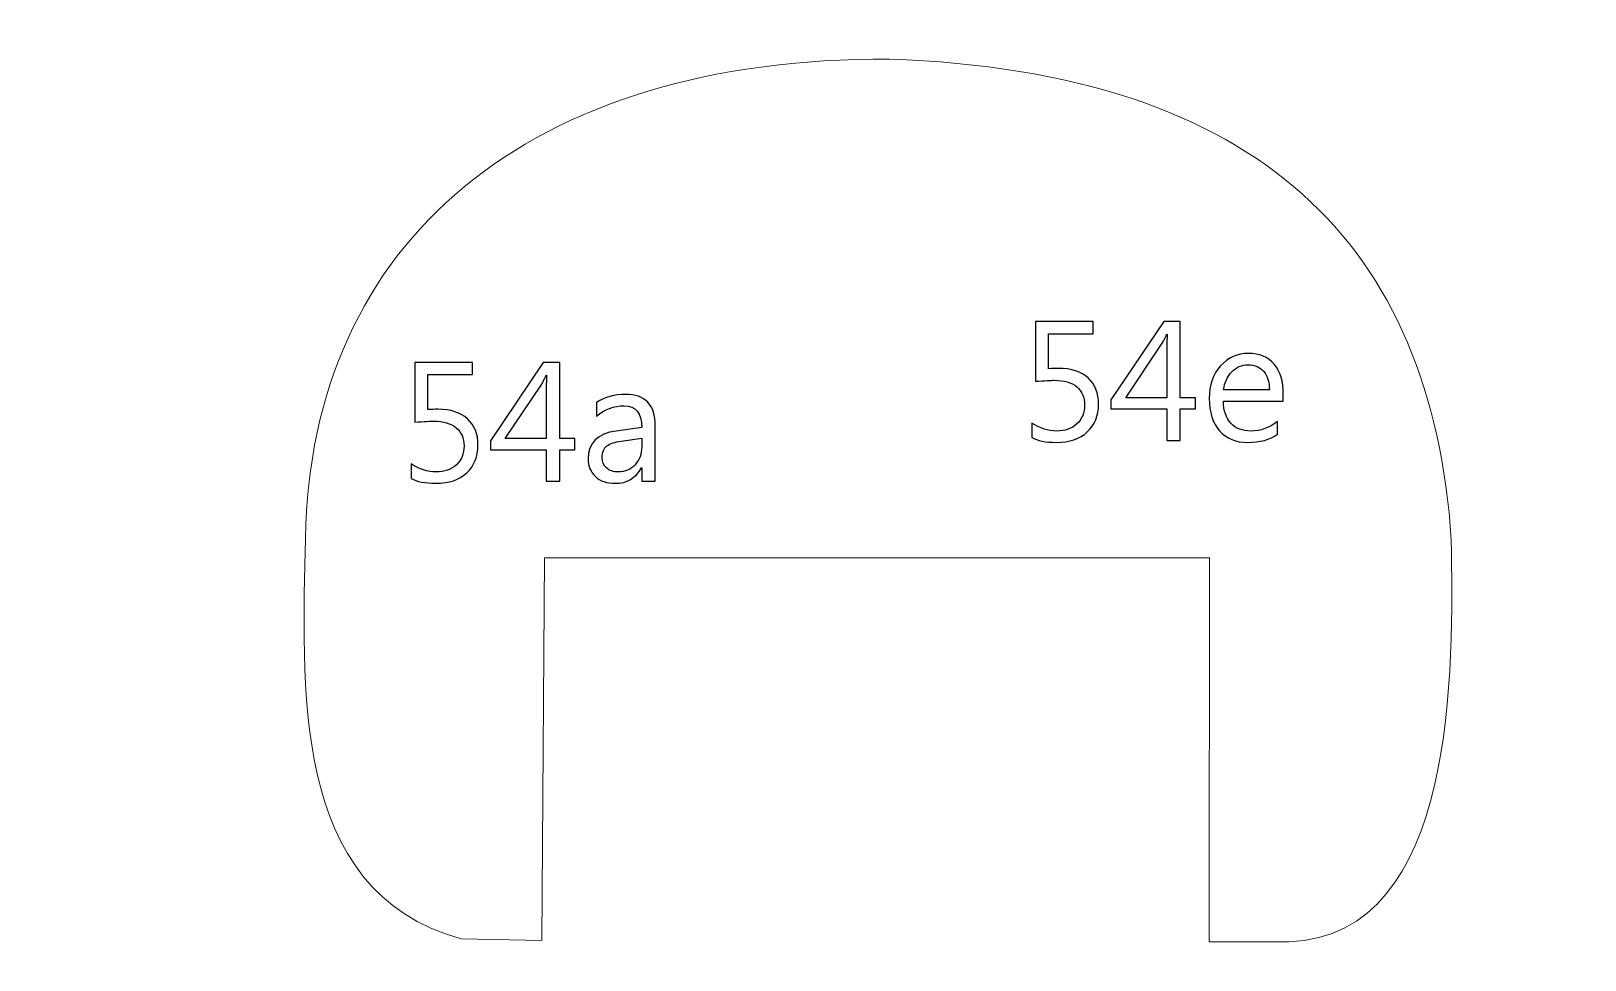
# Model space of a CAD drawing. Header units: centimetres. Extents: x -370 to 378, y -504 to 433.
# Drawn here: x 226.3 to 300.1, y 123.8 to 167.9 of the extents above; entities that cross this region are included whole.
import ezdxf

# ---------------------------------------------------------------- set-up
doc = ezdxf.new("R2010")
doc.units = ezdxf.units.CM
doc.header["$MEASUREMENT"] = 0
doc.layers.add('Camada 1', color=7, linetype='Continuous')
doc.layers.add('Camada 2', color=20, linetype='Continuous')

msp = doc.modelspace()

# ---------------------------------------------------------------- linework, layer by layer
at = {"layer": 'Camada 1', "lineweight": 9}
for points, knots in [([(216.721, 265.254), (216.721, 265.254), (230.116, 265.318), (230.116, 265.318), (230.116, 265.318), (230.116, 265.318), (230.103, 244.768), (230.103, 244.768), (230.103, 244.768), (230.103, 244.768), (236.36, 244.767), (236.36, 244.767), (236.36, 244.767), (236.36, 244.767), (236.371, 265.182), (236.371, 265.182), (236.371, 265.182), (236.371, 265.182), (256.209, 265.182), (256.209, 265.182), (256.209, 265.182), (256.209, 265.182), (256.209, 244.767), (256.209, 244.767), (256.209, 244.767), (256.209, 244.767), (262.443, 244.768), (262.443, 244.768), (262.443, 244.768), (262.443, 244.768), (262.445, 265.213), (262.445, 265.213), (262.445, 265.213), (262.445, 265.213), (282.346, 265.204), (282.346, 265.204), (282.346, 265.204), (282.346, 265.204), (282.296, 244.775), (282.296, 244.775), (282.296, 244.775), (282.296, 244.775), (288.629, 244.768), (288.629, 244.768), (288.629, 244.768), (288.629, 244.768), (288.652, 265.258), (288.652, 265.258), (288.652, 265.258), (288.652, 265.258), (308.479, 265.277), (308.479, 265.277), (308.479, 265.277), (308.479, 265.277), (308.479, 244.77), (308.479, 244.77), (308.479, 244.77), (308.479, 244.77), (314.689, 244.774), (314.689, 244.774), (314.689, 244.774), (314.689, 244.774), (314.79, 265.253), (314.79, 265.253), (314.79, 265.253), (314.79, 265.253), (334.828, 265.214), (334.828, 265.214), (334.828, 265.214), (334.828, 265.214), (334.892, 244.769), (334.892, 244.769), (334.892, 244.769), (334.892, 244.769), (341.063, 244.77), (341.063, 244.77), (341.063, 244.77), (341.063, 244.77), (341.094, 265.214), (341.094, 265.214), (341.094, 265.214), (341.094, 265.214), (366.922, 265.225), (366.922, 265.225), (366.922, 265.225), (366.922, 265.225), (366.966, 256.867), (366.966, 256.867), (366.966, 256.867), (366.966, 256.867), (360.754, 256.873), (360.754, 256.873), (360.754, 256.873), (360.754, 256.873), (360.754, 232.292), (360.754, 232.292), (360.754, 232.292), (360.754, 232.292), (366.964, 232.296), (366.964, 232.296), (366.964, 232.296), (366.964, 232.296), (366.963, 224.01), (366.963, 224.01), (366.963, 224.01), (366.963, 224.01), (210.199, 224.007), (210.199, 224.007), (210.199, 224.007), (210.199, 224.007), (210.193, 236.573), (210.193, 236.573), (210.193, 236.573), (210.193, 236.573), (189.145, 236.573), (189.145, 236.573), (189.145, 236.573), (185.916, 236.501), (184.439, 233.061), (184.413, 226.826), (184.413, 226.826), (184.673, 216.628), (178.684, 212.355), (173.821, 212.903), (173.821, 212.903), (173.821, 212.903), (176.697, 236.149), (176.697, 236.149), (176.697, 236.149), (176.697, 236.149), (170.539, 236.789), (170.539, 236.789), (170.539, 236.789), (170.539, 236.789), (168.49, 221.602), (168.49, 221.602), (168.49, 221.602), (168.49, 221.602), (4.291, 221.42), (4.291, 221.42), (4.291, 221.42), (4.291, 221.42), (4.288, 209.376), (4.288, 209.376), (4.288, 209.376), (4.288, 209.376), (-1.971, 209.374), (-1.971, 209.374), (-1.971, 209.374), (-1.971, 209.374), (-2.239, 168.069), (-2.239, 168.069), (-2.239, 168.069), (-2.239, 168.069), (-66.592, 160.863), (-66.592, 160.863), (-66.592, 160.863), (-66.592, 160.863), (-120.101, 160.892), (-120.101, 160.892), (-120.101, 160.892), (-122.907, 159.848), (-124.083, 157.497), (-123.291, 153.568), (-123.291, 153.568), (-123.291, 153.568), (-121.417, 147.705), (-121.417, 147.705), (-121.417, 147.705), (-119.664, 142.218), (-119.162, 139.073), (-123.559, 137.253), (-123.559, 137.253), (-123.559, 137.253), (-131.456, 134.303), (-131.456, 134.303), (-131.456, 134.303), (-142.328, 129.369), (-143.928, 118.845), (-139.185, 104.494), (-139.185, 104.494), (-136.723, 96.587), (-139.695, 91.079), (-144.309, 92.767), (-144.309, 92.767), (-144.309, 92.767), (-196.019, 110.18), (-196.019, 110.18), (-196.019, 110.18), (-194.826, 114.677), (-193.391, 119.174), (-191.716, 123.67), (-191.716, 123.67), (-191.716, 123.67), (-176.995, 117.362), (-176.995, 117.362), (-176.995, 117.362), (-176.995, 117.362), (-174.937, 123.295), (-174.937, 123.295), (-174.937, 123.295), (-174.937, 123.295), (-189.72, 129.603), (-189.72, 129.603), (-189.72, 129.603), (-187.47, 134.471), (-185.1, 139.218), (-182.609, 143.842), (-182.609, 143.842), (-182.609, 143.842), (-167.889, 135.786), (-167.889, 135.786), (-167.889, 135.786), (-167.889, 135.786), (-164.645, 141.095), (-164.645, 141.095), (-164.645, 141.095), (-164.645, 141.095), (-179.178, 149.214), (-179.178, 149.214), (-179.178, 149.214), (-176.797, 153.396), (-174.316, 157.382), (-171.694, 161.08), (-171.694, 161.08), (-171.694, 161.08), (-158.221, 152.024), (-158.221, 152.024), (-158.221, 152.024), (-158.221, 152.024), (-154.852, 157.145), (-154.852, 157.145), (-154.852, 157.145), (-154.852, 157.145), (-168.138, 166.201), (-168.138, 166.201), (-168.138, 166.201), (-165.271, 169.951), (-162.563, 173.777), (-160.029, 177.692), (-160.029, 177.692), (-160.029, 177.692), (-146.12, 169.011), (-146.12, 169.011), (-146.12, 169.011), (-146.12, 169.011), (-143.438, 174.444), (-143.438, 174.444), (-143.438, 174.444), (-143.438, 174.444), (-157.035, 183.25), (-157.035, 183.25), (-157.035, 183.25), (-151.695, 195.771), (-155.396, 206.053), (-170.299, 212.164), (-170.299, 212.164), (-196.331, 218.03), (-225.837, 215.086), (-252.767, 201.797), (-252.767, 201.797), (-272.125, 191.19), (-291.085, 177.8), (-311.371, 166), (-311.371, 166), (-321.658, 159.339), (-331.851, 153.367), (-342.736, 148.568), (-342.736, 148.568), (-346.86, 147.224), (-349.73, 146.708), (-351.28, 147.57), (-351.28, 147.57), (-360.973, 156.269), (-365.918, 177.156), (-365.135, 212.753), (-365.135, 212.753), (-363.041, 242.961), (-358.027, 262.687), (-349.489, 269.76), (-349.489, 269.76), (-341.694, 272.706), (-312.337, 273.158), (-268.236, 269.823), (-268.236, 269.823), (-238.219, 267.466), (-208.36, 264.64), (-178.599, 261.521), (-178.599, 261.521), (-161.15, 259.512), (-146.663, 274.84), (-133.661, 298.457), (-133.661, 298.457), (-137.932, 299.192), (-140.952, 302.511), (-141.329, 309.219), (-141.329, 309.219), (-141.246, 317.163), (-137.792, 321.124), (-131.21, 321.7), (-131.21, 321.7), (-128.465, 321.723), (-125.72, 321.692), (-122.976, 321.377), (-122.976, 321.377), (-119.251, 320.932), (-117.518, 322.574), (-117.641, 327.134), (-117.641, 327.134), (-117.641, 327.134), (-117.584, 336.153), (-117.584, 336.153), (-117.584, 336.153), (-117.584, 336.153), (-110.776, 336.152), (-110.776, 336.152), (-110.776, 336.152), (-110.776, 336.152), (-110.773, 349.137), (-110.773, 349.137), (-110.773, 349.137), (-110.773, 349.137), (-99.344, 349.13), (-99.344, 349.13), (-99.344, 349.13), (-99.344, 349.13), (-88.153, 362.878), (-88.153, 362.878), (-88.153, 362.878), (-88.153, 362.878), (-34.119, 362.869), (-34.119, 362.869), (-34.119, 362.869), (-34.119, 362.869), (-34.106, 340.512), (-34.106, 340.512), (-34.106, 340.512), (-34.106, 340.512), (-27.597, 340.514), (-27.597, 340.514), (-27.597, 340.514), (-27.597, 340.514), (-27.691, 325.715), (-27.691, 325.715), (-27.691, 325.715), (-27.873, 322.531), (-30.047, 321.13), (-33.358, 320.596), (-33.358, 320.596), (-33.358, 320.596), (-44.151, 320.594), (-44.151, 320.594), (-44.151, 320.594), (-44.151, 320.594), (-44.155, 311.191), (-44.155, 311.191), (-44.155, 311.191), (-44.155, 311.191), (-32.849, 311.191), (-32.849, 311.191), (-32.849, 311.191), (-18.571, 310.629), (-10.255, 308.442), (-6.272, 303.592), (-6.272, 303.592), (-3.714, 300.56), (-2.148, 297.196), (-2.032, 293.351), (-2.032, 293.351), (-2.032, 293.351), (-1.901, 274.856), (-1.901, 274.856), (-1.901, 274.856), (-1.901, 274.856), (4.408, 274.86), (4.408, 274.86), (4.408, 274.86), (4.408, 274.86), (4.426, 260.305), (4.426, 260.305), (4.426, 260.305), (4.426, 260.305), (175.044, 260.301), (175.044, 260.301), (175.044, 260.301), (175.044, 260.301), (175.017, 268.365), (175.017, 268.365), (175.017, 268.365), (179.182, 281.411), (183.274, 295.03), (187.51, 307.504), (187.51, 307.504), (189.372, 313.034), (192.544, 316.081), (197.008, 315.926), (197.008, 315.926), (202.874, 315.367), (206.189, 311.724), (207.985, 306.102), (207.985, 306.102), (211.365, 293.082), (213.787, 278.849), (216.721, 265.254)], [0, 0, 0, 0, 0.009804, 0.009804, 0.009804, 0.009804, 0.019608, 0.019608, 0.019608, 0.019608, 0.029412, 0.029412, 0.029412, 0.029412, 0.039216, 0.039216, 0.039216, 0.039216, 0.04902, 0.04902, 0.04902, 0.04902, 0.058824, 0.058824, 0.058824, 0.058824, 0.068627, 0.068627, 0.068627, 0.068627, 0.078431, 0.078431, 0.078431, 0.078431, 0.088235, 0.088235, 0.088235, 0.088235, 0.098039, 0.098039, 0.098039, 0.098039, 0.107843, 0.107843, 0.107843, 0.107843, 0.117647, 0.117647, 0.117647, 0.117647, 0.127451, 0.127451, 0.127451, 0.127451, 0.137255, 0.137255, 0.137255, 0.137255, 0.147059, 0.147059, 0.147059, 0.147059, 0.156863, 0.156863, 0.156863, 0.156863, 0.166667, 0.166667, 0.166667, 0.166667, 0.176471, 0.176471, 0.176471, 0.176471, 0.186275, 0.186275, 0.186275, 0.186275, 0.196078, 0.196078, 0.196078, 0.196078, 0.205882, 0.205882, 0.205882, 0.205882, 0.215686, 0.215686, 0.215686, 0.215686, 0.22549, 0.22549, 0.22549, 0.22549, 0.235294, 0.235294, 0.235294, 0.235294, 0.245098, 0.245098, 0.245098, 0.245098, 0.254902, 0.254902, 0.254902, 0.254902, 0.264706, 0.264706, 0.264706, 0.264706, 0.27451, 0.27451, 0.27451, 0.27451, 0.284314, 0.284314, 0.284314, 0.284314, 0.294118, 0.294118, 0.294118, 0.294118, 0.303922, 0.303922, 0.303922, 0.303922, 0.313725, 0.313725, 0.313725, 0.313726, 0.323529, 0.323529, 0.323529, 0.323529, 0.333333, 0.333333, 0.333333, 0.333333, 0.343137, 0.343137, 0.343137, 0.343137, 0.352941, 0.352941, 0.352941, 0.352941, 0.362745, 0.362745, 0.362745, 0.362745, 0.372549, 0.372549, 0.372549, 0.372549, 0.382353, 0.382353, 0.382353, 0.382353, 0.392157, 0.392157, 0.392157, 0.392157, 0.401961, 0.401961, 0.401961, 0.401961, 0.411765, 0.411765, 0.411765, 0.411765, 0.421569, 0.421569, 0.421569, 0.421569, 0.431373, 0.431373, 0.431373, 0.431373, 0.441176, 0.441176, 0.441176, 0.441176, 0.45098, 0.45098, 0.45098, 0.45098, 0.460784, 0.460784, 0.460784, 0.460784, 0.470588, 0.470588, 0.470588, 0.470588, 0.480392, 0.480392, 0.480392, 0.480392, 0.490196, 0.490196, 0.490196, 0.490196, 0.5, 0.5, 0.5, 0.5, 0.509804, 0.509804, 0.509804, 0.509804, 0.519608, 0.519608, 0.519608, 0.519608, 0.529412, 0.529412, 0.529412, 0.529412, 0.539216, 0.539216, 0.539216, 0.539216, 0.54902, 0.54902, 0.54902, 0.54902, 0.558824, 0.558824, 0.558824, 0.558824, 0.568627, 0.568627, 0.568627, 0.568627, 0.578431, 0.578431, 0.578431, 0.578431, 0.588235, 0.588235, 0.588235, 0.588235, 0.598039, 0.598039, 0.598039, 0.598039, 0.607843, 0.607843, 0.607843, 0.607843, 0.617647, 0.617647, 0.617647, 0.617647, 0.627451, 0.627451, 0.627451, 0.627451, 0.637255, 0.637255, 0.637255, 0.637255, 0.647059, 0.647059, 0.647059, 0.647059, 0.656863, 0.656863, 0.656863, 0.656863, 0.666667, 0.666667, 0.666667, 0.666667, 0.676471, 0.676471, 0.676471, 0.676471, 0.686275, 0.686275, 0.686275, 0.686275, 0.696078, 0.696078, 0.696078, 0.696078, 0.705882, 0.705882, 0.705882, 0.705882, 0.715686, 0.715686, 0.715686, 0.715686, 0.72549, 0.72549, 0.72549, 0.72549, 0.735294, 0.735294, 0.735294, 0.735294, 0.745098, 0.745098, 0.745098, 0.745098, 0.754902, 0.754902, 0.754902, 0.754902, 0.764706, 0.764706, 0.764706, 0.764706, 0.77451, 0.77451, 0.77451, 0.77451, 0.784314, 0.784314, 0.784314, 0.784314, 0.794118, 0.794118, 0.794118, 0.794118, 0.803922, 0.803922, 0.803922, 0.803922, 0.813725, 0.813725, 0.813725, 0.813726, 0.823529, 0.823529, 0.823529, 0.823529, 0.833333, 0.833333, 0.833333, 0.833333, 0.843137, 0.843137, 0.843137, 0.843137, 0.852941, 0.852941, 0.852941, 0.852941, 0.862745, 0.862745, 0.862745, 0.862745, 0.872549, 0.872549, 0.872549, 0.872549, 0.882353, 0.882353, 0.882353, 0.882353, 0.892157, 0.892157, 0.892157, 0.892157, 0.901961, 0.901961, 0.901961, 0.901961, 0.911765, 0.911765, 0.911765, 0.911765, 0.921569, 0.921569, 0.921569, 0.921569, 0.931373, 0.931373, 0.931373, 0.931373, 0.941176, 0.941176, 0.941176, 0.941176, 0.95098, 0.95098, 0.95098, 0.95098, 0.960784, 0.960784, 0.960784, 0.960784, 0.970588, 0.970588, 0.970588, 0.970588, 0.980392, 0.980392, 0.980392, 0.980392, 1, 1, 1, 1]), ([(250.69, 142.912), (250.69, 142.912), (282.261, 142.912), (282.261, 142.912), (282.261, 142.912), (282.261, 142.912), (282.258, 124.676), (282.258, 124.676), (282.258, 124.676), (282.258, 124.676), (286.036, 124.675), (286.036, 124.675), (286.036, 124.675), (294.121, 124.99), (293.822, 137.798), (293.751, 143.771), (293.751, 143.771), (292.81, 157.755), (284.698, 165.995), (267.069, 166.61), (267.069, 166.61), (249.96, 166.698), (239.561, 157.928), (239.331, 143.839), (239.331, 143.839), (239.222, 137.159), (238.481, 127.027), (246.727, 124.826), (246.727, 124.826), (246.727, 124.826), (250.558, 124.74), (250.558, 124.74), (250.558, 124.74), (250.558, 124.74), (250.69, 142.912), (250.69, 142.912)], [0, 0, 0, 0, 0.1, 0.1, 0.1, 0.1, 0.2, 0.2, 0.2, 0.2, 0.3, 0.3, 0.3, 0.3, 0.4, 0.4, 0.4, 0.4, 0.5, 0.5, 0.5, 0.5, 0.6, 0.6, 0.6, 0.6, 0.7, 0.7, 0.7, 0.7, 0.8, 0.8, 0.8, 0.8, 1, 1, 1, 1])]:
    msp.add_open_spline(points, degree=3, knots=knots, dxfattribs=at)
at = {"layer": 'Camada 2'}
for points, knots in [([(273.829, 148.636), (273.829, 148.636), (273.829, 149.321), (273.829, 149.321), (273.829, 149.321), (274.215, 149.069), (274.607, 148.942), (275.006, 148.942), (275.006, 148.942), (275.405, 148.942), (275.727, 149.055), (275.971, 149.281), (275.971, 149.281), (276.215, 149.505), (276.337, 149.805), (276.337, 150.177), (276.337, 150.177), (276.337, 150.547), (276.212, 150.836), (275.963, 151.043), (275.963, 151.043), (275.713, 151.25), (275.357, 151.353), (274.892, 151.353), (274.892, 151.353), (274.735, 151.353), (274.439, 151.337), (274.006, 151.306), (274.006, 151.306), (274.006, 151.306), (274.006, 154.144), (274.006, 154.144), (274.006, 154.144), (274.006, 154.144), (276.74, 154.144), (276.74, 154.144), (276.74, 154.144), (276.74, 154.144), (276.74, 153.563), (276.74, 153.563), (276.74, 153.563), (276.74, 153.563), (274.619, 153.563), (274.619, 153.563), (274.619, 153.563), (274.619, 153.563), (274.619, 151.902), (274.619, 151.902), (274.619, 151.902), (274.793, 151.913), (274.952, 151.918), (275.1, 151.918), (275.1, 151.918), (275.704, 151.918), (276.172, 151.766), (276.502, 151.464), (276.502, 151.464), (276.833, 151.161), (276.998, 150.746), (276.998, 150.219), (276.998, 150.219), (276.998, 149.673), (276.821, 149.234), (276.465, 148.902), (276.465, 148.902), (276.108, 148.568), (275.619, 148.402), (275, 148.402), (275, 148.402), (274.477, 148.402), (274.087, 148.48), (273.829, 148.636)], [0, 0, 0, 0, 0.052632, 0.052632, 0.052632, 0.052632, 0.105263, 0.105263, 0.105263, 0.105263, 0.157895, 0.157895, 0.157895, 0.157895, 0.210526, 0.210526, 0.210526, 0.210526, 0.263158, 0.263158, 0.263158, 0.263158, 0.315789, 0.315789, 0.315789, 0.315789, 0.368421, 0.368421, 0.368421, 0.368421, 0.421053, 0.421053, 0.421053, 0.421053, 0.473684, 0.473684, 0.473684, 0.473684, 0.526316, 0.526316, 0.526316, 0.526316, 0.578947, 0.578947, 0.578947, 0.578947, 0.631579, 0.631579, 0.631579, 0.631579, 0.684211, 0.684211, 0.684211, 0.684211, 0.736842, 0.736842, 0.736842, 0.736842, 0.789474, 0.789474, 0.789474, 0.789474, 0.842105, 0.842105, 0.842105, 0.842105, 0.894737, 0.894737, 0.894737, 0.894737, 1, 1, 1, 1]), ([(281.603, 149.999), (281.603, 149.999), (280.877, 149.999), (280.877, 149.999), (280.877, 149.999), (280.877, 149.999), (280.877, 148.499), (280.877, 148.499), (280.877, 148.499), (280.877, 148.499), (280.24, 148.499), (280.24, 148.499), (280.24, 148.499), (280.24, 148.499), (280.24, 149.999), (280.24, 149.999), (280.24, 149.999), (280.24, 149.999), (277.587, 149.999), (277.587, 149.999), (277.587, 149.999), (277.587, 149.999), (277.587, 150.421), (277.587, 150.421), (277.587, 150.421), (277.587, 150.421), (280.099, 154.144), (280.099, 154.144), (280.099, 154.144), (280.099, 154.144), (280.877, 154.144), (280.877, 154.144), (280.877, 154.144), (280.877, 154.144), (280.877, 150.523), (280.877, 150.523), (280.877, 150.523), (280.877, 150.523), (281.603, 150.523), (281.603, 150.523), (281.603, 150.523), (281.603, 150.523), (281.603, 149.999), (281.603, 149.999)], [0, 0, 0, 0, 0.083333, 0.083333, 0.083333, 0.083333, 0.166667, 0.166667, 0.166667, 0.166667, 0.25, 0.25, 0.25, 0.25, 0.333333, 0.333333, 0.333333, 0.333333, 0.416667, 0.416667, 0.416667, 0.416667, 0.5, 0.5, 0.5, 0.5, 0.583333, 0.583333, 0.583333, 0.583333, 0.666667, 0.666667, 0.666667, 0.666667, 0.75, 0.75, 0.75, 0.75, 0.833333, 0.833333, 0.833333, 0.833333, 1, 1, 1, 1]), ([(280.24, 150.523), (280.24, 150.523), (280.24, 152.962), (280.24, 152.962), (280.24, 152.962), (280.24, 153.136), (280.246, 153.331), (280.256, 153.546), (280.256, 153.546), (280.256, 153.546), (280.24, 153.546), (280.24, 153.546), (280.24, 153.546), (280.204, 153.45), (280.131, 153.306), (280.024, 153.113), (280.024, 153.113), (280.024, 153.113), (278.287, 150.523), (278.287, 150.523), (278.287, 150.523), (278.287, 150.523), (280.24, 150.523), (280.24, 150.523)], [0, 0, 0, 0, 0.142857, 0.142857, 0.142857, 0.142857, 0.285714, 0.285714, 0.285714, 0.285714, 0.428571, 0.428571, 0.428571, 0.428571, 0.571429, 0.571429, 0.571429, 0.571429, 0.714286, 0.714286, 0.714286, 0.714286, 1, 1, 1, 1]), ([(244.359, 146.693), (244.359, 146.693), (244.359, 147.378), (244.359, 147.378), (244.359, 147.378), (244.744, 147.125), (245.137, 146.999), (245.536, 146.999), (245.536, 146.999), (245.935, 146.999), (246.256, 147.112), (246.501, 147.338), (246.501, 147.338), (246.744, 147.562), (246.867, 147.862), (246.867, 148.234), (246.867, 148.234), (246.867, 148.604), (246.742, 148.893), (246.493, 149.1), (246.493, 149.1), (246.243, 149.307), (245.887, 149.41), (245.422, 149.41), (245.422, 149.41), (245.264, 149.41), (244.969, 149.394), (244.536, 149.363), (244.536, 149.363), (244.536, 149.363), (244.536, 152.201), (244.536, 152.201), (244.536, 152.201), (244.536, 152.201), (247.27, 152.201), (247.27, 152.201), (247.27, 152.201), (247.27, 152.201), (247.27, 151.62), (247.27, 151.62), (247.27, 151.62), (247.27, 151.62), (245.149, 151.62), (245.149, 151.62), (245.149, 151.62), (245.149, 151.62), (245.149, 149.959), (245.149, 149.959), (245.149, 149.959), (245.322, 149.969), (245.482, 149.975), (245.63, 149.975), (245.63, 149.975), (246.233, 149.975), (246.701, 149.823), (247.032, 149.521), (247.032, 149.521), (247.363, 149.218), (247.528, 148.803), (247.528, 148.276), (247.528, 148.276), (247.528, 147.73), (247.351, 147.291), (246.994, 146.959), (246.994, 146.959), (246.638, 146.625), (246.149, 146.459), (245.529, 146.459), (245.529, 146.459), (245.006, 146.459), (244.616, 146.537), (244.359, 146.693)], [0, 0, 0, 0, 0.052632, 0.052632, 0.052632, 0.052632, 0.105263, 0.105263, 0.105263, 0.105263, 0.157895, 0.157895, 0.157895, 0.157895, 0.210526, 0.210526, 0.210526, 0.210526, 0.263158, 0.263158, 0.263158, 0.263158, 0.315789, 0.315789, 0.315789, 0.315789, 0.368421, 0.368421, 0.368421, 0.368421, 0.421053, 0.421053, 0.421053, 0.421053, 0.473684, 0.473684, 0.473684, 0.473684, 0.526316, 0.526316, 0.526316, 0.526316, 0.578947, 0.578947, 0.578947, 0.578947, 0.631579, 0.631579, 0.631579, 0.631579, 0.684211, 0.684211, 0.684211, 0.684211, 0.736842, 0.736842, 0.736842, 0.736842, 0.789474, 0.789474, 0.789474, 0.789474, 0.842105, 0.842105, 0.842105, 0.842105, 0.894737, 0.894737, 0.894737, 0.894737, 1, 1, 1, 1]), ([(252.133, 148.055), (252.133, 148.055), (251.407, 148.055), (251.407, 148.055), (251.407, 148.055), (251.407, 148.055), (251.407, 146.555), (251.407, 146.555), (251.407, 146.555), (251.407, 146.555), (250.77, 146.555), (250.77, 146.555), (250.77, 146.555), (250.77, 146.555), (250.77, 148.055), (250.77, 148.055), (250.77, 148.055), (250.77, 148.055), (248.117, 148.055), (248.117, 148.055), (248.117, 148.055), (248.117, 148.055), (248.117, 148.478), (248.117, 148.478), (248.117, 148.478), (248.117, 148.478), (250.629, 152.201), (250.629, 152.201), (250.629, 152.201), (250.629, 152.201), (251.407, 152.201), (251.407, 152.201), (251.407, 152.201), (251.407, 152.201), (251.407, 148.58), (251.407, 148.58), (251.407, 148.58), (251.407, 148.58), (252.133, 148.58), (252.133, 148.58), (252.133, 148.58), (252.133, 148.58), (252.133, 148.055), (252.133, 148.055)], [0, 0, 0, 0, 0.083333, 0.083333, 0.083333, 0.083333, 0.166667, 0.166667, 0.166667, 0.166667, 0.25, 0.25, 0.25, 0.25, 0.333333, 0.333333, 0.333333, 0.333333, 0.416667, 0.416667, 0.416667, 0.416667, 0.5, 0.5, 0.5, 0.5, 0.583333, 0.583333, 0.583333, 0.583333, 0.666667, 0.666667, 0.666667, 0.666667, 0.75, 0.75, 0.75, 0.75, 0.833333, 0.833333, 0.833333, 0.833333, 1, 1, 1, 1]), ([(285.772, 150.353), (285.772, 150.353), (282.926, 150.353), (282.926, 150.353), (282.926, 150.353), (282.937, 149.903), (283.057, 149.555), (283.287, 149.31), (283.287, 149.31), (283.518, 149.064), (283.836, 148.942), (284.239, 148.942), (284.239, 148.942), (284.693, 148.942), (285.11, 149.093), (285.49, 149.394), (285.49, 149.394), (285.49, 149.394), (285.49, 148.789), (285.49, 148.789), (285.49, 148.789), (285.137, 148.531), (284.668, 148.402), (284.086, 148.402), (284.086, 148.402), (283.517, 148.402), (283.069, 148.585), (282.744, 148.952), (282.744, 148.952), (282.419, 149.318), (282.256, 149.835), (282.256, 150.499), (282.256, 150.499), (282.256, 151.128), (282.434, 151.638), (282.79, 152.035), (282.79, 152.035), (283.146, 152.43), (283.587, 152.628), (284.115, 152.628), (284.115, 152.628), (284.642, 152.628), (285.051, 152.457), (285.34, 152.116), (285.34, 152.116), (285.629, 151.774), (285.772, 151.3), (285.772, 150.692), (285.772, 150.692), (285.772, 150.692), (285.772, 150.353), (285.772, 150.353)], [0, 0, 0, 0, 0.071429, 0.071429, 0.071429, 0.071429, 0.142857, 0.142857, 0.142857, 0.142857, 0.214286, 0.214286, 0.214286, 0.214286, 0.285714, 0.285714, 0.285714, 0.285714, 0.357143, 0.357143, 0.357143, 0.357143, 0.428571, 0.428571, 0.428571, 0.428571, 0.5, 0.5, 0.5, 0.5, 0.571429, 0.571429, 0.571429, 0.571429, 0.642857, 0.642857, 0.642857, 0.642857, 0.714286, 0.714286, 0.714286, 0.714286, 0.785714, 0.785714, 0.785714, 0.785714, 0.857143, 0.857143, 0.857143, 0.857143, 1, 1, 1, 1]), ([(285.111, 150.902), (285.109, 151.275), (285.018, 151.567), (284.841, 151.776), (284.841, 151.776), (284.664, 151.984), (284.418, 152.087), (284.103, 152.087), (284.103, 152.087), (283.799, 152.087), (283.54, 151.978), (283.328, 151.759), (283.328, 151.759), (283.115, 151.54), (282.984, 151.255), (282.934, 150.902), (282.934, 150.902), (282.934, 150.902), (285.111, 150.902), (285.111, 150.902)], [0, 0, 0, 0, 0.166667, 0.166667, 0.166667, 0.166667, 0.333333, 0.333333, 0.333333, 0.333333, 0.5, 0.5, 0.5, 0.5, 0.666667, 0.666667, 0.666667, 0.666667, 1, 1, 1, 1]), ([(250.77, 148.58), (250.77, 148.58), (250.77, 151.019), (250.77, 151.019), (250.77, 151.019), (250.77, 151.193), (250.775, 151.387), (250.786, 151.603), (250.786, 151.603), (250.786, 151.603), (250.77, 151.603), (250.77, 151.603), (250.77, 151.603), (250.734, 151.507), (250.661, 151.363), (250.553, 151.17), (250.553, 151.17), (250.553, 151.17), (248.817, 148.58), (248.817, 148.58), (248.817, 148.58), (248.817, 148.58), (250.77, 148.58), (250.77, 148.58)], [0, 0, 0, 0, 0.142857, 0.142857, 0.142857, 0.142857, 0.285714, 0.285714, 0.285714, 0.285714, 0.428571, 0.428571, 0.428571, 0.428571, 0.571429, 0.571429, 0.571429, 0.571429, 0.714286, 0.714286, 0.714286, 0.714286, 1, 1, 1, 1]), ([(255.947, 146.555), (255.947, 146.555), (255.302, 146.555), (255.302, 146.555), (255.302, 146.555), (255.302, 146.555), (255.302, 147.186), (255.302, 147.186), (255.302, 147.186), (255.302, 147.186), (255.286, 147.186), (255.286, 147.186), (255.286, 147.186), (255.005, 146.701), (254.593, 146.459), (254.045, 146.459), (254.045, 146.459), (253.644, 146.459), (253.329, 146.565), (253.102, 146.779), (253.102, 146.779), (252.875, 146.991), (252.762, 147.273), (252.762, 147.625), (252.762, 147.625), (252.762, 148.379), (253.205, 148.819), (254.093, 148.943), (254.093, 148.943), (254.093, 148.943), (255.302, 149.112), (255.302, 149.112), (255.302, 149.112), (255.302, 149.8), (255.025, 150.144), (254.472, 150.144), (254.472, 150.144), (253.986, 150.144), (253.548, 149.978), (253.157, 149.644), (253.157, 149.644), (253.157, 149.644), (253.157, 150.305), (253.157, 150.305), (253.157, 150.305), (253.553, 150.558), (254.009, 150.685), (254.527, 150.685), (254.527, 150.685), (255.474, 150.685), (255.947, 150.183), (255.947, 149.179), (255.947, 149.179), (255.947, 149.179), (255.947, 146.555), (255.947, 146.555)], [0, 0, 0, 0, 0.066667, 0.066667, 0.066667, 0.066667, 0.133333, 0.133333, 0.133333, 0.133333, 0.2, 0.2, 0.2, 0.2, 0.266667, 0.266667, 0.266667, 0.266667, 0.333333, 0.333333, 0.333333, 0.333333, 0.4, 0.4, 0.4, 0.4, 0.466667, 0.466667, 0.466667, 0.466667, 0.533333, 0.533333, 0.533333, 0.533333, 0.6, 0.6, 0.6, 0.6, 0.666667, 0.666667, 0.666667, 0.666667, 0.733333, 0.733333, 0.733333, 0.733333, 0.8, 0.8, 0.8, 0.8, 0.866667, 0.866667, 0.866667, 0.866667, 1, 1, 1, 1]), ([(255.302, 148.596), (255.302, 148.596), (254.329, 148.461), (254.329, 148.461), (254.329, 148.461), (254.029, 148.42), (253.804, 148.344), (253.652, 148.238), (253.652, 148.238), (253.5, 148.131), (253.423, 147.942), (253.423, 147.671), (253.423, 147.671), (253.423, 147.473), (253.493, 147.312), (253.634, 147.187), (253.634, 147.187), (253.774, 147.062), (253.962, 146.999), (254.195, 146.999), (254.195, 146.999), (254.516, 146.999), (254.781, 147.112), (254.989, 147.336), (254.989, 147.336), (255.197, 147.562), (255.302, 147.847), (255.302, 148.193), (255.302, 148.193), (255.302, 148.193), (255.302, 148.596), (255.302, 148.596)], [0, 0, 0, 0, 0.111111, 0.111111, 0.111111, 0.111111, 0.222222, 0.222222, 0.222222, 0.222222, 0.333333, 0.333333, 0.333333, 0.333333, 0.444444, 0.444444, 0.444444, 0.444444, 0.555556, 0.555556, 0.555556, 0.555556, 0.666667, 0.666667, 0.666667, 0.666667, 0.777778, 0.777778, 0.777778, 0.777778, 1, 1, 1, 1])]:
    msp.add_open_spline(points, degree=3, knots=knots, dxfattribs=at)
at = {"layer": 'Camada 2', "lineweight": 9}
for points, knots in [([(273.829, 148.636), (273.829, 148.636), (273.829, 149.321), (273.829, 149.321), (273.829, 149.321), (274.215, 149.069), (274.607, 148.942), (275.006, 148.942), (275.006, 148.942), (275.405, 148.942), (275.727, 149.055), (275.971, 149.281), (275.971, 149.281), (276.215, 149.505), (276.337, 149.805), (276.337, 150.177), (276.337, 150.177), (276.337, 150.547), (276.212, 150.836), (275.963, 151.043), (275.963, 151.043), (275.713, 151.25), (275.357, 151.353), (274.892, 151.353), (274.892, 151.353), (274.735, 151.353), (274.439, 151.337), (274.006, 151.306), (274.006, 151.306), (274.006, 151.306), (274.006, 154.144), (274.006, 154.144), (274.006, 154.144), (274.006, 154.144), (276.74, 154.144), (276.74, 154.144), (276.74, 154.144), (276.74, 154.144), (276.74, 153.563), (276.74, 153.563), (276.74, 153.563), (276.74, 153.563), (274.619, 153.563), (274.619, 153.563), (274.619, 153.563), (274.619, 153.563), (274.619, 151.902), (274.619, 151.902), (274.619, 151.902), (274.793, 151.913), (274.952, 151.918), (275.1, 151.918), (275.1, 151.918), (275.704, 151.918), (276.172, 151.766), (276.502, 151.464), (276.502, 151.464), (276.833, 151.161), (276.998, 150.746), (276.998, 150.219), (276.998, 150.219), (276.998, 149.673), (276.821, 149.234), (276.465, 148.902), (276.465, 148.902), (276.108, 148.568), (275.619, 148.402), (275, 148.402), (275, 148.402), (274.477, 148.402), (274.087, 148.48), (273.829, 148.636)], [0, 0, 0, 0, 0.052632, 0.052632, 0.052632, 0.052632, 0.105263, 0.105263, 0.105263, 0.105263, 0.157895, 0.157895, 0.157895, 0.157895, 0.210526, 0.210526, 0.210526, 0.210526, 0.263158, 0.263158, 0.263158, 0.263158, 0.315789, 0.315789, 0.315789, 0.315789, 0.368421, 0.368421, 0.368421, 0.368421, 0.421053, 0.421053, 0.421053, 0.421053, 0.473684, 0.473684, 0.473684, 0.473684, 0.526316, 0.526316, 0.526316, 0.526316, 0.578947, 0.578947, 0.578947, 0.578947, 0.631579, 0.631579, 0.631579, 0.631579, 0.684211, 0.684211, 0.684211, 0.684211, 0.736842, 0.736842, 0.736842, 0.736842, 0.789474, 0.789474, 0.789474, 0.789474, 0.842105, 0.842105, 0.842105, 0.842105, 0.894737, 0.894737, 0.894737, 0.894737, 1, 1, 1, 1]), ([(281.603, 149.999), (281.603, 149.999), (280.877, 149.999), (280.877, 149.999), (280.877, 149.999), (280.877, 149.999), (280.877, 148.499), (280.877, 148.499), (280.877, 148.499), (280.877, 148.499), (280.24, 148.499), (280.24, 148.499), (280.24, 148.499), (280.24, 148.499), (280.24, 149.999), (280.24, 149.999), (280.24, 149.999), (280.24, 149.999), (277.587, 149.999), (277.587, 149.999), (277.587, 149.999), (277.587, 149.999), (277.587, 150.421), (277.587, 150.421), (277.587, 150.421), (277.587, 150.421), (280.099, 154.144), (280.099, 154.144), (280.099, 154.144), (280.099, 154.144), (280.877, 154.144), (280.877, 154.144), (280.877, 154.144), (280.877, 154.144), (280.877, 150.523), (280.877, 150.523), (280.877, 150.523), (280.877, 150.523), (281.603, 150.523), (281.603, 150.523), (281.603, 150.523), (281.603, 150.523), (281.603, 149.999), (281.603, 149.999)], [0, 0, 0, 0, 0.083333, 0.083333, 0.083333, 0.083333, 0.166667, 0.166667, 0.166667, 0.166667, 0.25, 0.25, 0.25, 0.25, 0.333333, 0.333333, 0.333333, 0.333333, 0.416667, 0.416667, 0.416667, 0.416667, 0.5, 0.5, 0.5, 0.5, 0.583333, 0.583333, 0.583333, 0.583333, 0.666667, 0.666667, 0.666667, 0.666667, 0.75, 0.75, 0.75, 0.75, 0.833333, 0.833333, 0.833333, 0.833333, 1, 1, 1, 1]), ([(280.24, 150.523), (280.24, 150.523), (280.24, 152.962), (280.24, 152.962), (280.24, 152.962), (280.24, 153.136), (280.246, 153.331), (280.256, 153.546), (280.256, 153.546), (280.256, 153.546), (280.24, 153.546), (280.24, 153.546), (280.24, 153.546), (280.204, 153.45), (280.131, 153.306), (280.024, 153.113), (280.024, 153.113), (280.024, 153.113), (278.287, 150.523), (278.287, 150.523), (278.287, 150.523), (278.287, 150.523), (280.24, 150.523), (280.24, 150.523)], [0, 0, 0, 0, 0.142857, 0.142857, 0.142857, 0.142857, 0.285714, 0.285714, 0.285714, 0.285714, 0.428571, 0.428571, 0.428571, 0.428571, 0.571429, 0.571429, 0.571429, 0.571429, 0.714286, 0.714286, 0.714286, 0.714286, 1, 1, 1, 1]), ([(244.359, 146.693), (244.359, 146.693), (244.359, 147.378), (244.359, 147.378), (244.359, 147.378), (244.744, 147.125), (245.137, 146.999), (245.536, 146.999), (245.536, 146.999), (245.935, 146.999), (246.256, 147.112), (246.501, 147.338), (246.501, 147.338), (246.744, 147.562), (246.867, 147.862), (246.867, 148.234), (246.867, 148.234), (246.867, 148.604), (246.742, 148.893), (246.493, 149.1), (246.493, 149.1), (246.243, 149.307), (245.887, 149.41), (245.422, 149.41), (245.422, 149.41), (245.264, 149.41), (244.969, 149.394), (244.536, 149.363), (244.536, 149.363), (244.536, 149.363), (244.536, 152.201), (244.536, 152.201), (244.536, 152.201), (244.536, 152.201), (247.27, 152.201), (247.27, 152.201), (247.27, 152.201), (247.27, 152.201), (247.27, 151.62), (247.27, 151.62), (247.27, 151.62), (247.27, 151.62), (245.149, 151.62), (245.149, 151.62), (245.149, 151.62), (245.149, 151.62), (245.149, 149.959), (245.149, 149.959), (245.149, 149.959), (245.322, 149.969), (245.482, 149.975), (245.63, 149.975), (245.63, 149.975), (246.233, 149.975), (246.701, 149.823), (247.032, 149.521), (247.032, 149.521), (247.363, 149.218), (247.528, 148.803), (247.528, 148.276), (247.528, 148.276), (247.528, 147.73), (247.351, 147.291), (246.994, 146.959), (246.994, 146.959), (246.638, 146.625), (246.149, 146.459), (245.529, 146.459), (245.529, 146.459), (245.006, 146.459), (244.616, 146.537), (244.359, 146.693)], [0, 0, 0, 0, 0.052632, 0.052632, 0.052632, 0.052632, 0.105263, 0.105263, 0.105263, 0.105263, 0.157895, 0.157895, 0.157895, 0.157895, 0.210526, 0.210526, 0.210526, 0.210526, 0.263158, 0.263158, 0.263158, 0.263158, 0.315789, 0.315789, 0.315789, 0.315789, 0.368421, 0.368421, 0.368421, 0.368421, 0.421053, 0.421053, 0.421053, 0.421053, 0.473684, 0.473684, 0.473684, 0.473684, 0.526316, 0.526316, 0.526316, 0.526316, 0.578947, 0.578947, 0.578947, 0.578947, 0.631579, 0.631579, 0.631579, 0.631579, 0.684211, 0.684211, 0.684211, 0.684211, 0.736842, 0.736842, 0.736842, 0.736842, 0.789474, 0.789474, 0.789474, 0.789474, 0.842105, 0.842105, 0.842105, 0.842105, 0.894737, 0.894737, 0.894737, 0.894737, 1, 1, 1, 1]), ([(252.133, 148.055), (252.133, 148.055), (251.407, 148.055), (251.407, 148.055), (251.407, 148.055), (251.407, 148.055), (251.407, 146.555), (251.407, 146.555), (251.407, 146.555), (251.407, 146.555), (250.77, 146.555), (250.77, 146.555), (250.77, 146.555), (250.77, 146.555), (250.77, 148.055), (250.77, 148.055), (250.77, 148.055), (250.77, 148.055), (248.117, 148.055), (248.117, 148.055), (248.117, 148.055), (248.117, 148.055), (248.117, 148.478), (248.117, 148.478), (248.117, 148.478), (248.117, 148.478), (250.629, 152.201), (250.629, 152.201), (250.629, 152.201), (250.629, 152.201), (251.407, 152.201), (251.407, 152.201), (251.407, 152.201), (251.407, 152.201), (251.407, 148.58), (251.407, 148.58), (251.407, 148.58), (251.407, 148.58), (252.133, 148.58), (252.133, 148.58), (252.133, 148.58), (252.133, 148.58), (252.133, 148.055), (252.133, 148.055)], [0, 0, 0, 0, 0.083333, 0.083333, 0.083333, 0.083333, 0.166667, 0.166667, 0.166667, 0.166667, 0.25, 0.25, 0.25, 0.25, 0.333333, 0.333333, 0.333333, 0.333333, 0.416667, 0.416667, 0.416667, 0.416667, 0.5, 0.5, 0.5, 0.5, 0.583333, 0.583333, 0.583333, 0.583333, 0.666667, 0.666667, 0.666667, 0.666667, 0.75, 0.75, 0.75, 0.75, 0.833333, 0.833333, 0.833333, 0.833333, 1, 1, 1, 1]), ([(285.772, 150.353), (285.772, 150.353), (282.926, 150.353), (282.926, 150.353), (282.926, 150.353), (282.937, 149.903), (283.057, 149.555), (283.287, 149.31), (283.287, 149.31), (283.518, 149.064), (283.836, 148.942), (284.239, 148.942), (284.239, 148.942), (284.693, 148.942), (285.11, 149.093), (285.49, 149.394), (285.49, 149.394), (285.49, 149.394), (285.49, 148.789), (285.49, 148.789), (285.49, 148.789), (285.137, 148.531), (284.668, 148.402), (284.086, 148.402), (284.086, 148.402), (283.517, 148.402), (283.069, 148.585), (282.744, 148.952), (282.744, 148.952), (282.419, 149.318), (282.256, 149.835), (282.256, 150.499), (282.256, 150.499), (282.256, 151.128), (282.434, 151.638), (282.79, 152.035), (282.79, 152.035), (283.146, 152.43), (283.587, 152.628), (284.115, 152.628), (284.115, 152.628), (284.642, 152.628), (285.051, 152.457), (285.34, 152.116), (285.34, 152.116), (285.629, 151.774), (285.772, 151.3), (285.772, 150.692), (285.772, 150.692), (285.772, 150.692), (285.772, 150.353), (285.772, 150.353)], [0, 0, 0, 0, 0.071429, 0.071429, 0.071429, 0.071429, 0.142857, 0.142857, 0.142857, 0.142857, 0.214286, 0.214286, 0.214286, 0.214286, 0.285714, 0.285714, 0.285714, 0.285714, 0.357143, 0.357143, 0.357143, 0.357143, 0.428571, 0.428571, 0.428571, 0.428571, 0.5, 0.5, 0.5, 0.5, 0.571429, 0.571429, 0.571429, 0.571429, 0.642857, 0.642857, 0.642857, 0.642857, 0.714286, 0.714286, 0.714286, 0.714286, 0.785714, 0.785714, 0.785714, 0.785714, 0.857143, 0.857143, 0.857143, 0.857143, 1, 1, 1, 1]), ([(285.111, 150.902), (285.109, 151.275), (285.018, 151.567), (284.841, 151.776), (284.841, 151.776), (284.664, 151.984), (284.418, 152.087), (284.103, 152.087), (284.103, 152.087), (283.799, 152.087), (283.54, 151.978), (283.328, 151.759), (283.328, 151.759), (283.115, 151.54), (282.984, 151.255), (282.934, 150.902), (282.934, 150.902), (282.934, 150.902), (285.111, 150.902), (285.111, 150.902)], [0, 0, 0, 0, 0.166667, 0.166667, 0.166667, 0.166667, 0.333333, 0.333333, 0.333333, 0.333333, 0.5, 0.5, 0.5, 0.5, 0.666667, 0.666667, 0.666667, 0.666667, 1, 1, 1, 1]), ([(250.77, 148.58), (250.77, 148.58), (250.77, 151.019), (250.77, 151.019), (250.77, 151.019), (250.77, 151.193), (250.775, 151.387), (250.786, 151.603), (250.786, 151.603), (250.786, 151.603), (250.77, 151.603), (250.77, 151.603), (250.77, 151.603), (250.734, 151.507), (250.661, 151.363), (250.553, 151.17), (250.553, 151.17), (250.553, 151.17), (248.817, 148.58), (248.817, 148.58), (248.817, 148.58), (248.817, 148.58), (250.77, 148.58), (250.77, 148.58)], [0, 0, 0, 0, 0.142857, 0.142857, 0.142857, 0.142857, 0.285714, 0.285714, 0.285714, 0.285714, 0.428571, 0.428571, 0.428571, 0.428571, 0.571429, 0.571429, 0.571429, 0.571429, 0.714286, 0.714286, 0.714286, 0.714286, 1, 1, 1, 1]), ([(255.947, 146.555), (255.947, 146.555), (255.302, 146.555), (255.302, 146.555), (255.302, 146.555), (255.302, 146.555), (255.302, 147.186), (255.302, 147.186), (255.302, 147.186), (255.302, 147.186), (255.286, 147.186), (255.286, 147.186), (255.286, 147.186), (255.005, 146.701), (254.593, 146.459), (254.045, 146.459), (254.045, 146.459), (253.644, 146.459), (253.329, 146.565), (253.102, 146.779), (253.102, 146.779), (252.875, 146.991), (252.762, 147.273), (252.762, 147.625), (252.762, 147.625), (252.762, 148.379), (253.205, 148.819), (254.093, 148.943), (254.093, 148.943), (254.093, 148.943), (255.302, 149.112), (255.302, 149.112), (255.302, 149.112), (255.302, 149.8), (255.025, 150.144), (254.472, 150.144), (254.472, 150.144), (253.986, 150.144), (253.548, 149.978), (253.157, 149.644), (253.157, 149.644), (253.157, 149.644), (253.157, 150.305), (253.157, 150.305), (253.157, 150.305), (253.553, 150.558), (254.009, 150.685), (254.527, 150.685), (254.527, 150.685), (255.474, 150.685), (255.947, 150.183), (255.947, 149.179), (255.947, 149.179), (255.947, 149.179), (255.947, 146.555), (255.947, 146.555)], [0, 0, 0, 0, 0.066667, 0.066667, 0.066667, 0.066667, 0.133333, 0.133333, 0.133333, 0.133333, 0.2, 0.2, 0.2, 0.2, 0.266667, 0.266667, 0.266667, 0.266667, 0.333333, 0.333333, 0.333333, 0.333333, 0.4, 0.4, 0.4, 0.4, 0.466667, 0.466667, 0.466667, 0.466667, 0.533333, 0.533333, 0.533333, 0.533333, 0.6, 0.6, 0.6, 0.6, 0.666667, 0.666667, 0.666667, 0.666667, 0.733333, 0.733333, 0.733333, 0.733333, 0.8, 0.8, 0.8, 0.8, 0.866667, 0.866667, 0.866667, 0.866667, 1, 1, 1, 1]), ([(255.302, 148.596), (255.302, 148.596), (254.329, 148.461), (254.329, 148.461), (254.329, 148.461), (254.029, 148.42), (253.804, 148.344), (253.652, 148.238), (253.652, 148.238), (253.5, 148.131), (253.423, 147.942), (253.423, 147.671), (253.423, 147.671), (253.423, 147.473), (253.493, 147.312), (253.634, 147.187), (253.634, 147.187), (253.774, 147.062), (253.962, 146.999), (254.195, 146.999), (254.195, 146.999), (254.516, 146.999), (254.781, 147.112), (254.989, 147.336), (254.989, 147.336), (255.197, 147.562), (255.302, 147.847), (255.302, 148.193), (255.302, 148.193), (255.302, 148.193), (255.302, 148.596), (255.302, 148.596)], [0, 0, 0, 0, 0.111111, 0.111111, 0.111111, 0.111111, 0.222222, 0.222222, 0.222222, 0.222222, 0.333333, 0.333333, 0.333333, 0.333333, 0.444444, 0.444444, 0.444444, 0.444444, 0.555556, 0.555556, 0.555556, 0.555556, 0.666667, 0.666667, 0.666667, 0.666667, 0.777778, 0.777778, 0.777778, 0.777778, 1, 1, 1, 1])]:
    msp.add_open_spline(points, degree=3, knots=knots, dxfattribs=at)

doc.saveas('drawing.dxf')
